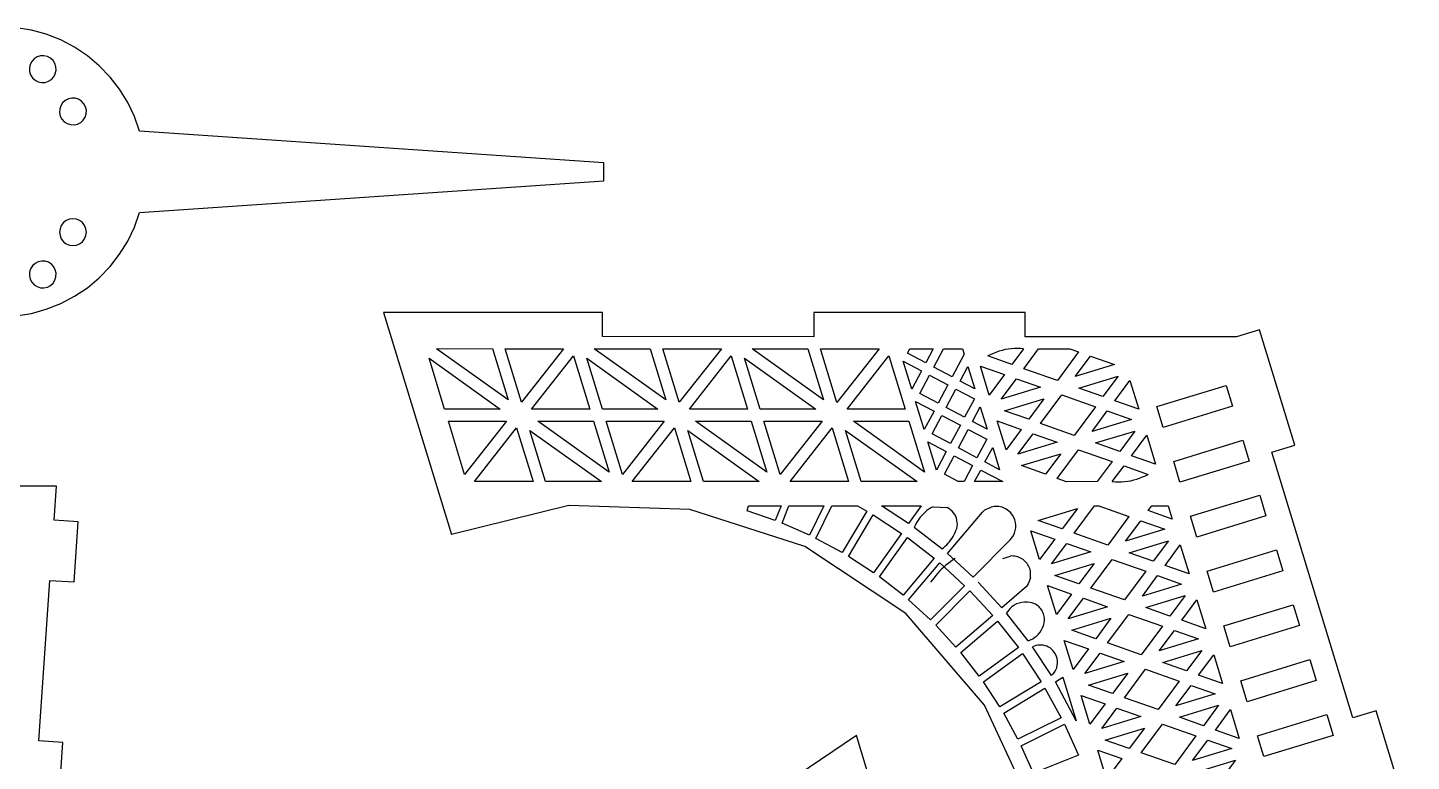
# Model space of a CAD drawing. Extents: x -20.3 to 20.3, y -19.2 to 19.2.
# Drawn here: x 0.85 to 13.56, y 12.34 to 19.07 of the extents above; entities that cross this region are included whole.
import ezdxf

# ---------------------------------------------------------------- set-up
doc = ezdxf.new("R2010")
doc.units = 0
doc.header["$MEASUREMENT"] = 0
doc.layers.get('0').update_dxf_attribs({"linetype": 'CONTINUOUS'})

msp = doc.modelspace()

# ---------------------------------------------------------------- linework, layer by layer
for p, q in [((0.884, 19.049), (0.743, 19.072)), ((1.021, 19.011), (0.884, 19.049)), ((1.154, 18.959), (1.021, 19.011)), ((1.28, 18.893), (1.154, 18.959)), ((1.399, 18.813), (1.28, 18.893)), ((0.873, 18.734), (0.866, 18.702)), ((0.866, 18.702), (0.867, 18.67)), ((0.888, 18.762), (0.873, 18.734)), ((0.909, 18.786), (0.888, 18.762)), ((0.936, 18.803), (0.909, 18.786)), ((0.967, 18.813), (0.936, 18.803)), ((0.999, 18.814), (0.967, 18.813)), ((1.031, 18.807), (0.999, 18.814)), ((1.059, 18.792), (1.031, 18.807)), ((1.083, 18.771), (1.059, 18.792)), ((1.1, 18.744), (1.083, 18.771)), ((1.11, 18.713), (1.1, 18.744)), ((1.111, 18.681), (1.11, 18.713)), ((1.508, 18.722), (1.399, 18.813)), ((1.607, 18.619), (1.508, 18.722)), ((0.867, 18.67), (0.877, 18.639)), ((0.877, 18.639), (0.894, 18.612)), ((0.894, 18.612), (0.918, 18.59)), ((0.918, 18.59), (0.946, 18.575)), ((0.946, 18.575), (0.978, 18.568)), ((0.978, 18.568), (1.01, 18.57)), ((1.01, 18.57), (1.041, 18.58)), ((1.041, 18.58), (1.068, 18.597)), ((1.068, 18.597), (1.09, 18.621)), ((1.09, 18.621), (1.104, 18.649)), ((1.104, 18.649), (1.111, 18.681)), ((1.695, 18.506), (1.607, 18.619)), ((1.77, 18.385), (1.695, 18.506)), ((1.144, 18.325), (1.143, 18.293)), ((1.154, 18.355), (1.144, 18.325)), ((1.171, 18.383), (1.154, 18.355)), ((1.195, 18.404), (1.171, 18.383)), ((1.224, 18.419), (1.195, 18.404)), ((1.255, 18.426), (1.224, 18.419)), ((1.287, 18.425), (1.255, 18.426)), ((1.318, 18.415), (1.287, 18.425)), ((1.345, 18.398), (1.318, 18.415)), ((1.367, 18.374), (1.345, 18.398)), ((1.382, 18.346), (1.367, 18.374)), ((1.389, 18.314), (1.382, 18.346)), ((1.387, 18.282), (1.389, 18.314)), ((1.831, 18.256), (1.77, 18.385)), ((1.143, 18.293), (1.15, 18.261)), ((1.15, 18.261), (1.165, 18.233)), ((1.165, 18.233), (1.186, 18.209)), ((1.186, 18.209), (1.214, 18.191)), ((1.214, 18.191), (1.244, 18.182)), ((1.244, 18.182), (1.277, 18.18)), ((1.277, 18.18), (1.308, 18.187)), ((1.308, 18.187), (1.337, 18.202)), ((1.337, 18.202), (1.36, 18.224)), ((1.36, 18.224), (1.378, 18.251)), ((1.378, 18.251), (1.387, 18.282)), ((1.878, 18.122), (1.831, 18.256)), ((6.144, 17.832), (1.878, 18.122)), ((6.144, 17.666), (6.144, 17.832)), ((1.878, 17.376), (6.144, 17.666)), ((1.204, 17.301), (1.179, 17.282)), ((1.234, 17.314), (1.204, 17.301)), ((1.266, 17.318), (1.234, 17.314)), ((1.298, 17.314), (1.266, 17.318)), ((1.327, 17.301), (1.298, 17.314)), ((1.353, 17.282), (1.327, 17.301)), ((1.831, 17.242), (1.878, 17.376)), ((1.147, 17.226), (1.142, 17.195)), ((1.142, 17.195), (1.147, 17.163)), ((1.159, 17.256), (1.147, 17.226)), ((1.147, 17.163), (1.159, 17.133)), ((1.179, 17.282), (1.159, 17.256)), ((1.373, 17.256), (1.353, 17.282)), ((1.385, 17.226), (1.373, 17.256)), ((1.373, 17.133), (1.385, 17.163)), ((1.389, 17.195), (1.385, 17.226)), ((1.385, 17.163), (1.389, 17.195)), ((1.769, 17.113), (1.831, 17.242)), ((1.159, 17.133), (1.179, 17.107)), ((1.179, 17.107), (1.204, 17.088)), ((1.204, 17.088), (1.234, 17.075)), ((1.234, 17.075), (1.266, 17.071)), ((1.266, 17.071), (1.298, 17.075)), ((1.298, 17.075), (1.327, 17.088)), ((1.327, 17.088), (1.353, 17.107)), ((1.353, 17.107), (1.373, 17.133)), ((1.694, 16.992), (1.769, 17.113)), ((0.946, 16.922), (0.918, 16.907)), ((0.978, 16.929), (0.946, 16.922)), ((1.01, 16.928), (0.978, 16.929)), ((1.041, 16.918), (1.01, 16.928)), ((1.068, 16.901), (1.041, 16.918)), ((1.607, 16.879), (1.694, 16.992)), ((0.867, 16.828), (0.866, 16.796)), ((0.866, 16.796), (0.873, 16.764)), ((0.877, 16.859), (0.867, 16.828)), ((0.894, 16.886), (0.877, 16.859)), ((0.918, 16.907), (0.894, 16.886)), ((1.09, 16.877), (1.068, 16.901)), ((1.104, 16.849), (1.09, 16.877)), ((1.1, 16.754), (1.11, 16.785)), ((1.111, 16.817), (1.104, 16.849)), ((1.11, 16.785), (1.111, 16.817)), ((1.508, 16.776), (1.607, 16.879)), ((0.873, 16.764), (0.887, 16.736)), ((0.887, 16.736), (0.909, 16.712)), ((0.909, 16.712), (0.936, 16.695)), ((0.936, 16.695), (0.967, 16.685)), ((0.967, 16.685), (0.999, 16.684)), ((0.999, 16.684), (1.031, 16.69)), ((1.031, 16.69), (1.059, 16.705)), ((1.059, 16.705), (1.083, 16.727)), ((1.083, 16.727), (1.1, 16.754)), ((1.28, 16.606), (1.399, 16.685)), ((1.399, 16.685), (1.508, 16.776)), ((1.021, 16.487), (1.154, 16.539)), ((1.154, 16.539), (1.28, 16.606)), ((0.743, 16.426), (0.884, 16.449)), ((0.884, 16.449), (1.021, 16.487)), ((6.13, 16.458), (4.12, 16.457)), ((4.12, 16.457), (4.743, 14.42)), ((6.13, 16.236), (6.13, 16.458)), ((10.014, 16.457), (8.072, 16.457)), ((8.072, 16.457), (8.072, 16.235)), ((10.014, 16.235), (10.014, 16.457)), ((12.168, 16.299), (11.956, 16.234)), ((12.493, 15.239), (12.168, 16.299)), ((8.072, 16.235), (6.13, 16.236)), ((11.956, 16.234), (10.014, 16.235)), ((4.538, 16.037), (5.191, 15.57)), ((4.681, 15.571), (4.538, 16.037)), ((4.607, 16.125), (5.12, 16.126)), ((5.264, 15.655), (4.607, 16.125)), ((5.12, 16.126), (5.264, 15.655)), ((5.236, 16.125), (5.774, 16.125)), ((5.386, 15.633), (5.236, 16.125)), ((5.774, 16.125), (5.386, 15.633)), ((5.479, 15.57), (5.864, 16.06)), ((5.864, 16.06), (6.014, 15.57)), ((5.987, 16.037), (6.64, 15.57)), ((6.13, 15.571), (5.987, 16.037)), ((6.056, 16.125), (6.569, 16.125)), ((6.713, 15.655), (6.056, 16.125)), ((6.569, 16.125), (6.713, 15.655)), ((6.685, 16.124), (7.223, 16.125)), ((6.836, 15.633), (6.685, 16.124)), ((7.223, 16.125), (6.836, 15.633)), ((6.929, 15.57), (7.314, 16.06)), ((7.314, 16.06), (7.464, 15.57)), ((7.579, 15.57), (7.437, 16.037)), ((7.437, 16.037), (8.09, 15.57)), ((7.506, 16.124), (8.019, 16.125)), ((8.162, 15.654), (7.506, 16.124)), ((8.019, 16.125), (8.162, 15.654)), ((8.135, 16.124), (8.672, 16.125)), ((8.285, 15.632), (8.135, 16.124)), ((8.672, 16.125), (8.285, 15.632)), ((8.378, 15.57), (8.763, 16.06)), ((8.763, 16.06), (8.913, 15.569)), ((8.932, 16.085), (8.954, 16.124)), ((9.102, 15.995), (8.932, 16.085)), ((8.954, 16.124), (9.17, 16.124)), ((9.17, 16.124), (9.102, 15.995)), ((9.175, 15.956), (9.264, 16.124)), ((9.264, 16.124), (9.439, 16.124)), ((9.455, 16.074), (9.344, 15.866)), ((9.439, 16.124), (9.455, 16.074)), ((9.698, 16.071), (9.672, 16.058)), ((9.893, 15.981), (9.672, 16.058)), ((9.723, 16.082), (9.698, 16.071)), ((9.75, 16.093), (9.723, 16.082)), ((9.777, 16.102), (9.75, 16.093)), ((9.804, 16.109), (9.777, 16.102)), ((9.831, 16.116), (9.804, 16.109)), ((9.859, 16.12), (9.831, 16.116)), ((9.887, 16.124), (9.859, 16.12)), ((9.916, 16.126), (9.887, 16.124)), ((10, 16.123), (9.893, 15.981)), ((9.944, 16.126), (9.916, 16.126)), ((9.972, 16.126), (9.944, 16.126)), ((10, 16.123), (9.972, 16.126)), ((10.002, 15.941), (10.138, 16.123)), ((10.138, 16.123), (10.425, 16.124)), ((10.506, 16.095), (10.311, 15.833)), ((10.425, 16.124), (10.506, 16.095)), ((10.475, 15.869), (10.615, 16.056)), ((10.615, 16.056), (10.836, 15.979)), ((8.973, 15.753), (8.894, 16.011)), ((8.894, 16.011), (9.063, 15.922)), ((9.063, 15.922), (8.973, 15.753)), ((9.344, 15.866), (9.175, 15.956)), ((9.417, 15.828), (9.489, 15.961)), ((9.489, 15.961), (9.552, 15.756)), ((9.604, 15.965), (9.825, 15.887)), ((9.685, 15.699), (9.604, 15.965)), ((10.311, 15.833), (10.002, 15.941)), ((10.836, 15.979), (10.475, 15.869)), ((9.046, 15.714), (9.136, 15.882)), ((9.136, 15.882), (9.305, 15.794)), ((9.305, 15.794), (9.215, 15.624)), ((9.552, 15.756), (9.417, 15.828)), ((9.825, 15.887), (9.685, 15.699)), ((9.794, 15.66), (9.934, 15.848)), ((10.155, 15.771), (9.794, 15.66)), ((9.934, 15.848), (10.155, 15.771)), ((10.508, 15.763), (10.868, 15.873)), ((10.868, 15.873), (10.729, 15.685)), ((10.838, 15.646), (10.977, 15.834)), ((10.977, 15.834), (11.058, 15.569)), ((11.225, 15.593), (11.861, 15.788)), ((11.861, 15.788), (11.919, 15.597)), ((9.086, 15.382), (9.007, 15.64)), ((9.007, 15.64), (9.177, 15.551)), ((9.215, 15.624), (9.046, 15.714)), ((9.288, 15.585), (9.379, 15.754)), ((9.379, 15.754), (9.548, 15.665)), ((9.548, 15.665), (9.458, 15.495)), ((9.826, 15.554), (10.187, 15.665)), ((10.187, 15.665), (10.047, 15.477)), ((10.156, 15.438), (10.351, 15.7)), ((10.351, 15.7), (10.66, 15.592)), ((10.729, 15.685), (10.508, 15.763)), ((11.058, 15.569), (10.838, 15.646)), ((5.191, 15.57), (4.681, 15.571)), ((6.014, 15.57), (5.479, 15.57)), ((6.64, 15.57), (6.13, 15.571)), ((7.464, 15.57), (6.929, 15.57)), ((8.09, 15.57), (7.579, 15.57)), ((8.913, 15.569), (8.378, 15.57)), ((9.177, 15.551), (9.086, 15.382)), ((9.159, 15.343), (9.25, 15.511)), ((9.25, 15.511), (9.419, 15.422)), ((9.458, 15.495), (9.288, 15.585)), ((9.53, 15.456), (9.602, 15.59)), ((9.602, 15.59), (9.665, 15.385)), ((10.047, 15.477), (9.826, 15.554)), ((10.66, 15.592), (10.465, 15.329)), ((10.629, 15.365), (10.769, 15.553)), ((10.769, 15.553), (10.99, 15.475)), ((11.283, 15.402), (11.225, 15.593)), ((11.919, 15.597), (11.283, 15.402)), ((4.715, 15.46), (5.25, 15.459)), ((4.864, 14.97), (4.715, 15.46)), ((5.25, 15.459), (4.864, 14.97)), ((4.955, 14.906), (5.342, 15.398)), ((5.342, 15.398), (5.493, 14.905)), ((6.191, 14.992), (5.538, 15.46)), ((5.538, 15.46), (6.048, 15.46)), ((6.048, 15.46), (6.191, 14.992)), ((6.314, 14.97), (6.164, 15.459)), ((6.164, 15.459), (6.699, 15.459)), ((6.699, 15.459), (6.314, 14.97)), ((6.404, 14.905), (6.792, 15.398)), ((6.792, 15.398), (6.942, 14.904)), ((6.987, 15.46), (7.497, 15.46)), ((7.64, 14.992), (6.987, 15.46)), ((7.497, 15.46), (7.64, 14.992)), ((7.614, 15.459), (8.148, 15.459)), ((7.763, 14.97), (7.614, 15.459)), ((8.148, 15.459), (7.763, 14.97)), ((7.854, 14.905), (8.241, 15.397)), ((8.241, 15.397), (8.392, 14.904)), ((8.436, 15.46), (8.947, 15.459)), ((9.09, 14.991), (8.436, 15.46)), ((8.947, 15.459), (9.09, 14.991)), ((9.419, 15.422), (9.329, 15.253)), ((9.401, 15.214), (9.492, 15.382)), ((9.492, 15.382), (9.661, 15.294)), ((9.665, 15.385), (9.53, 15.456)), ((9.839, 15.196), (9.758, 15.461)), ((9.758, 15.461), (9.979, 15.383)), ((9.979, 15.383), (9.839, 15.196)), ((10.465, 15.329), (10.156, 15.438)), ((10.99, 15.475), (10.629, 15.365)), ((5.609, 14.905), (5.465, 15.375)), ((5.465, 15.375), (6.122, 14.906)), ((6.915, 15.374), (7.571, 14.905)), ((7.058, 14.905), (6.915, 15.374)), ((8.364, 15.374), (9.021, 14.905)), ((8.508, 14.905), (8.364, 15.374)), ((9.2, 15.011), (9.121, 15.269)), ((9.121, 15.269), (9.29, 15.18)), ((9.329, 15.253), (9.159, 15.343)), ((9.661, 15.294), (9.571, 15.124)), ((9.948, 15.157), (10.088, 15.344)), ((10.309, 15.267), (9.948, 15.157)), ((10.088, 15.344), (10.309, 15.267)), ((10.662, 15.259), (11.022, 15.369)), ((10.883, 15.181), (10.662, 15.259)), ((11.022, 15.369), (10.883, 15.181)), ((10.992, 15.142), (11.131, 15.33)), ((11.131, 15.33), (11.212, 15.065)), ((11.379, 15.09), (12.015, 15.284)), ((12.015, 15.284), (12.073, 15.093)), ((9.29, 15.18), (9.2, 15.011)), ((9.273, 14.972), (9.363, 15.14)), ((9.363, 15.14), (9.532, 15.051)), ((9.571, 15.124), (9.401, 15.214)), ((9.644, 15.085), (9.716, 15.219)), ((9.716, 15.219), (9.779, 15.014)), ((9.98, 15.051), (10.341, 15.161)), ((10.341, 15.161), (10.201, 14.973)), ((10.31, 14.934), (10.505, 15.197)), ((10.505, 15.197), (10.814, 15.088)), ((11.212, 15.065), (10.992, 15.142)), ((12.281, 15.174), (12.493, 15.239)), ((13.026, 12.735), (12.281, 15.174)), ((9.532, 15.051), (9.454, 14.904)), ((9.548, 14.904), (9.606, 15.011)), ((9.606, 15.011), (9.808, 14.905)), ((9.779, 15.014), (9.644, 15.085)), ((10.201, 14.973), (9.98, 15.051)), ((10.814, 15.088), (10.677, 14.904)), ((10.815, 14.904), (10.923, 15.049)), ((10.923, 15.049), (11.144, 14.971)), ((11.437, 14.899), (11.379, 15.09)), ((12.073, 15.093), (11.437, 14.899)), ((5.493, 14.905), (4.955, 14.906)), ((6.122, 14.906), (5.609, 14.905)), ((6.942, 14.904), (6.404, 14.905)), ((7.571, 14.905), (7.058, 14.905)), ((8.392, 14.904), (7.854, 14.905)), ((9.021, 14.905), (8.508, 14.905)), ((9.4, 14.905), (9.273, 14.972)), ((9.454, 14.904), (9.4, 14.905)), ((9.808, 14.905), (9.548, 14.904)), ((10.395, 14.903), (10.31, 14.934)), ((10.677, 14.904), (10.395, 14.903)), ((10.815, 14.904), (10.843, 14.902)), ((10.843, 14.902), (10.872, 14.902)), ((10.872, 14.902), (10.9, 14.902)), ((10.9, 14.902), (10.928, 14.905)), ((10.928, 14.905), (10.957, 14.908)), ((10.957, 14.908), (10.984, 14.913)), ((10.984, 14.913), (11.012, 14.92)), ((11.012, 14.92), (11.039, 14.927)), ((11.039, 14.927), (11.066, 14.936)), ((11.066, 14.936), (11.093, 14.947)), ((11.093, 14.947), (11.119, 14.959)), ((11.119, 14.959), (11.144, 14.971)), ((1.115, 14.863), (-4.165, 14.868)), ((1.093, 14.552), (1.115, 14.863)), ((11.533, 14.586), (12.169, 14.781)), ((12.169, 14.781), (12.227, 14.59)), ((5.822, 14.686), (4.743, 14.42)), ((6.933, 14.648), (5.822, 14.686)), ((7.991, 14.309), (6.933, 14.648)), ((7.46, 14.635), (7.474, 14.683)), ((7.719, 14.546), (7.46, 14.635)), ((7.474, 14.683), (7.773, 14.683)), ((7.773, 14.683), (7.719, 14.546)), ((7.781, 14.522), (7.844, 14.683)), ((7.844, 14.683), (8.165, 14.683)), ((8.165, 14.683), (8.032, 14.412)), ((8.092, 14.382), (8.239, 14.683)), ((8.239, 14.683), (8.474, 14.683)), ((8.56, 14.634), (8.333, 14.253)), ((8.474, 14.683), (8.56, 14.634)), ((8.943, 14.52), (8.694, 14.683)), ((8.694, 14.683), (9.058, 14.683)), ((9.058, 14.683), (8.943, 14.52)), ((9.095, 14.625), (9.079, 14.61)), ((9.112, 14.639), (9.095, 14.625)), ((9.13, 14.651), (9.112, 14.639)), ((9.149, 14.663), (9.13, 14.651)), ((9.168, 14.673), (9.149, 14.663)), ((9.168, 14.673), (9.297, 14.666)), ((9.313, 14.657), (9.297, 14.666)), ((9.3, 14.243), (9.621, 14.623)), ((9.329, 14.646), (9.313, 14.657)), ((9.343, 14.633), (9.329, 14.646)), ((9.356, 14.619), (9.343, 14.633)), ((9.621, 14.623), (9.645, 14.644)), ((9.645, 14.644), (9.703, 14.67)), ((9.717, 14.673), (9.703, 14.67)), ((9.731, 14.676), (9.717, 14.673)), ((9.745, 14.677), (9.731, 14.676)), ((9.76, 14.676), (9.745, 14.677)), ((9.774, 14.675), (9.76, 14.676)), ((9.788, 14.672), (9.774, 14.675)), ((9.802, 14.669), (9.788, 14.672)), ((9.816, 14.664), (9.802, 14.669)), ((9.829, 14.658), (9.816, 14.664)), ((9.841, 14.651), (9.829, 14.658)), ((9.853, 14.643), (9.841, 14.651)), ((9.864, 14.634), (9.853, 14.643)), ((9.882, 14.617), (9.864, 14.634)), ((10.134, 14.547), (10.495, 14.657)), ((10.495, 14.657), (10.355, 14.47)), ((10.464, 14.43), (10.651, 14.682)), ((10.651, 14.682), (10.69, 14.682)), ((10.69, 14.682), (10.968, 14.584)), ((11.146, 14.639), (11.179, 14.682)), ((11.366, 14.561), (11.146, 14.639)), ((11.179, 14.682), (11.329, 14.682)), ((11.329, 14.682), (11.366, 14.561)), ((1.314, 14.536), (1.093, 14.552)), ((1.276, 13.983), (1.314, 14.536)), ((8.032, 14.412), (7.781, 14.522)), ((8.391, 14.218), (8.617, 14.599)), ((8.617, 14.599), (8.878, 14.429)), ((9.005, 14.502), (8.996, 14.482)), ((9.014, 14.522), (9.005, 14.502)), ((9.025, 14.541), (9.014, 14.522)), ((9.037, 14.559), (9.025, 14.541)), ((9.05, 14.577), (9.037, 14.559)), ((9.064, 14.594), (9.05, 14.577)), ((9.079, 14.61), (9.064, 14.594)), ((9.367, 14.603), (9.356, 14.619)), ((9.376, 14.586), (9.367, 14.603)), ((9.383, 14.568), (9.376, 14.586)), ((9.388, 14.549), (9.383, 14.568)), ((9.391, 14.53), (9.388, 14.549)), ((9.39, 14.492), (9.392, 14.511)), ((9.392, 14.511), (9.391, 14.53)), ((9.897, 14.597), (9.882, 14.617)), ((9.91, 14.576), (9.897, 14.597)), ((9.919, 14.553), (9.91, 14.576)), ((9.925, 14.529), (9.919, 14.553)), ((9.928, 14.505), (9.925, 14.529)), ((9.928, 14.48), (9.928, 14.505)), ((10.355, 14.47), (10.134, 14.547)), ((10.968, 14.584), (10.773, 14.322)), ((10.937, 14.358), (11.077, 14.545)), ((11.077, 14.545), (11.298, 14.468)), ((11.591, 14.395), (11.533, 14.586)), ((12.227, 14.59), (11.591, 14.395)), ((8.333, 14.253), (8.092, 14.382)), ((8.878, 14.429), (8.621, 14.068)), ((8.675, 14.03), (8.933, 14.391)), ((8.933, 14.391), (9.178, 14.201)), ((9.249, 14.286), (8.996, 14.482)), ((9.32, 14.353), (9.332, 14.369)), ((9.332, 14.369), (9.343, 14.385)), ((9.343, 14.385), (9.354, 14.402)), ((9.354, 14.402), (9.363, 14.419)), ((9.363, 14.419), (9.372, 14.437)), ((9.372, 14.437), (9.379, 14.455)), ((9.379, 14.455), (9.386, 14.473)), ((9.386, 14.473), (9.39, 14.492)), ((9.877, 14.37), (9.537, 14.028)), ((9.877, 14.37), (9.893, 14.389)), ((9.893, 14.389), (9.906, 14.409)), ((9.906, 14.409), (9.917, 14.432)), ((9.917, 14.432), (9.924, 14.455)), ((9.924, 14.455), (9.928, 14.48)), ((10.147, 14.188), (10.066, 14.454)), ((10.066, 14.454), (10.287, 14.376)), ((10.287, 14.376), (10.147, 14.188)), ((10.773, 14.322), (10.464, 14.43)), ((11.298, 14.468), (10.937, 14.358)), ((8.918, 13.695), (7.991, 14.309)), ((9.249, 14.286), (9.265, 14.298)), ((9.265, 14.298), (9.279, 14.311)), ((9.279, 14.311), (9.294, 14.324)), ((9.294, 14.324), (9.307, 14.339)), ((9.537, 14.028), (9.3, 14.243)), ((9.307, 14.339), (9.32, 14.353)), ((10.256, 14.149), (10.396, 14.337)), ((10.617, 14.26), (10.256, 14.149)), ((10.396, 14.337), (10.617, 14.26)), ((10.97, 14.252), (11.33, 14.362)), ((11.19, 14.174), (10.97, 14.252)), ((11.33, 14.362), (11.19, 14.174)), ((11.3, 14.135), (11.439, 14.323)), ((11.439, 14.323), (11.52, 14.058)), ((11.687, 14.082), (12.323, 14.277)), ((12.323, 14.277), (12.381, 14.086)), ((8.621, 14.068), (8.391, 14.218)), ((9.178, 14.201), (8.893, 13.862)), ((8.944, 13.819), (9.229, 14.158)), ((9.229, 14.158), (9.458, 13.949)), ((9.266, 14.118), (9.247, 14.1)), ((9.286, 14.136), (9.266, 14.118)), ((9.306, 14.152), (9.286, 14.136)), ((9.327, 14.168), (9.306, 14.152)), ((9.348, 14.183), (9.327, 14.168)), ((9.37, 14.198), (9.348, 14.183)), ((9.808, 14.198), (9.879, 14.221)), ((9.893, 14.222), (9.879, 14.221)), ((9.906, 14.221), (9.893, 14.222)), ((9.92, 14.22), (9.906, 14.221)), ((9.933, 14.217), (9.92, 14.22)), ((9.946, 14.213), (9.933, 14.217)), ((9.959, 14.209), (9.946, 14.213)), ((9.972, 14.203), (9.959, 14.209)), ((9.984, 14.196), (9.972, 14.203)), ((9.995, 14.189), (9.984, 14.196)), ((10.006, 14.181), (9.995, 14.189)), ((10.016, 14.171), (10.006, 14.181)), ((10.025, 14.161), (10.016, 14.171)), ((10.033, 14.152), (10.025, 14.161)), ((10.04, 14.141), (10.033, 14.152)), ((10.046, 14.131), (10.04, 14.141)), ((10.051, 14.119), (10.046, 14.131)), ((10.056, 14.108), (10.051, 14.119)), ((10.288, 14.043), (10.649, 14.154)), ((10.649, 14.154), (10.509, 13.966)), ((10.618, 13.927), (10.813, 14.189)), ((10.813, 14.189), (11.122, 14.081)), ((11.52, 14.058), (11.3, 14.135)), ((0.951, 12.526), (1.054, 13.998)), ((1.054, 13.998), (1.276, 13.983)), ((8.893, 13.862), (8.675, 14.03)), ((9.161, 14.001), (9.146, 13.98)), ((9.177, 14.022), (9.161, 14.001)), ((9.193, 14.043), (9.177, 14.022)), ((9.21, 14.062), (9.193, 14.043)), ((9.228, 14.082), (9.21, 14.062)), ((9.247, 14.1), (9.228, 14.082)), ((10.063, 14.022), (10.043, 13.965)), ((10.059, 14.096), (10.056, 14.108)), ((10.062, 14.084), (10.059, 14.096)), ((10.064, 14.072), (10.062, 14.084)), ((10.063, 14.022), (10.065, 14.034)), ((10.065, 14.059), (10.064, 14.072)), ((10.065, 14.047), (10.065, 14.059)), ((10.065, 14.034), (10.065, 14.047)), ((10.509, 13.966), (10.288, 14.043)), ((11.122, 14.081), (10.927, 13.818)), ((11.091, 13.854), (11.231, 14.042)), ((11.231, 14.042), (11.452, 13.964)), ((11.745, 13.891), (11.687, 14.082)), ((12.381, 14.086), (11.745, 13.891)), ((9.458, 13.949), (9.145, 13.634)), ((9.193, 13.587), (9.505, 13.902)), ((9.505, 13.902), (9.717, 13.674)), ((9.801, 13.746), (9.583, 13.98)), ((10.027, 13.942), (9.801, 13.746)), ((10.043, 13.965), (10.027, 13.942)), ((10.22, 13.95), (10.441, 13.872)), ((10.301, 13.685), (10.22, 13.95)), ((10.441, 13.872), (10.301, 13.685)), ((10.927, 13.818), (10.618, 13.927)), ((11.452, 13.964), (11.091, 13.854)), ((11.124, 13.748), (11.484, 13.858)), ((11.484, 13.858), (11.344, 13.67)), ((9.145, 13.634), (8.944, 13.819)), ((9.874, 13.737), (9.858, 13.717)), ((9.893, 13.754), (9.874, 13.737)), ((9.913, 13.769), (9.893, 13.754)), ((9.936, 13.781), (9.913, 13.769)), ((9.959, 13.79), (9.936, 13.781)), ((9.984, 13.796), (9.959, 13.79)), ((10.009, 13.799), (9.984, 13.796)), ((10.035, 13.799), (10.009, 13.799)), ((10.06, 13.796), (10.035, 13.799)), ((10.085, 13.789), (10.06, 13.796)), ((10.108, 13.779), (10.085, 13.789)), ((10.119, 13.773), (10.108, 13.779)), ((10.13, 13.765), (10.119, 13.773)), ((10.14, 13.757), (10.13, 13.765)), ((10.149, 13.747), (10.14, 13.757)), ((10.158, 13.737), (10.149, 13.747)), ((10.166, 13.727), (10.158, 13.737)), ((10.41, 13.646), (10.55, 13.833)), ((10.771, 13.756), (10.41, 13.646)), ((10.55, 13.833), (10.771, 13.756)), ((11.344, 13.67), (11.124, 13.748)), ((11.454, 13.631), (11.593, 13.819)), ((11.593, 13.819), (11.674, 13.554)), ((11.841, 13.579), (12.477, 13.773)), ((12.477, 13.773), (12.535, 13.582)), ((9.642, 12.852), (8.918, 13.695)), ((9.717, 13.674), (9.379, 13.386)), ((9.422, 13.335), (9.76, 13.624)), ((9.76, 13.624), (9.952, 13.38)), ((9.858, 13.717), (9.844, 13.696)), ((10.043, 13.444), (9.844, 13.696)), ((10.173, 13.715), (10.166, 13.727)), ((10.178, 13.704), (10.173, 13.715)), ((10.183, 13.691), (10.178, 13.704)), ((10.187, 13.679), (10.183, 13.691)), ((10.183, 13.585), (10.188, 13.607)), ((10.19, 13.666), (10.187, 13.679)), ((10.188, 13.607), (10.191, 13.63)), ((10.192, 13.653), (10.19, 13.666)), ((10.191, 13.63), (10.192, 13.653)), ((10.442, 13.54), (10.803, 13.65)), ((10.803, 13.65), (10.663, 13.462)), ((10.772, 13.423), (10.967, 13.686)), ((10.967, 13.686), (11.276, 13.577)), ((11.674, 13.554), (11.454, 13.631)), ((9.379, 13.386), (9.193, 13.587)), ((10.104, 13.475), (10.122, 13.489)), ((10.122, 13.489), (10.138, 13.505)), ((10.138, 13.505), (10.152, 13.523)), ((10.152, 13.523), (10.165, 13.543)), ((10.165, 13.543), (10.175, 13.563)), ((10.175, 13.563), (10.183, 13.585)), ((10.663, 13.462), (10.442, 13.54)), ((11.276, 13.577), (11.081, 13.314)), ((11.245, 13.35), (11.385, 13.538)), ((11.385, 13.538), (11.606, 13.461)), ((11.899, 13.388), (11.841, 13.579)), ((12.535, 13.582), (11.899, 13.388)), ((9.952, 13.38), (9.593, 13.119)), ((10.043, 13.444), (10.064, 13.452)), ((10.064, 13.452), (10.085, 13.462)), ((10.097, 13.394), (10.082, 13.387)), ((10.256, 13.125), (10.082, 13.387)), ((10.085, 13.462), (10.104, 13.475)), ((10.113, 13.399), (10.097, 13.394)), ((10.13, 13.403), (10.113, 13.399)), ((10.147, 13.404), (10.13, 13.403)), ((10.164, 13.404), (10.147, 13.404)), ((10.181, 13.402), (10.164, 13.404)), ((10.197, 13.398), (10.181, 13.402)), ((10.213, 13.393), (10.197, 13.398)), ((10.229, 13.386), (10.213, 13.393)), ((10.243, 13.377), (10.229, 13.386)), ((10.256, 13.366), (10.243, 13.377)), ((10.269, 13.355), (10.256, 13.366)), ((10.282, 13.338), (10.269, 13.355)), ((10.374, 13.446), (10.595, 13.369)), ((10.455, 13.181), (10.374, 13.446)), ((10.595, 13.369), (10.455, 13.181)), ((11.081, 13.314), (10.772, 13.423)), ((11.606, 13.461), (11.245, 13.35)), ((11.278, 13.244), (11.638, 13.354)), ((11.638, 13.354), (11.498, 13.167)), ((9.593, 13.119), (9.422, 13.335)), ((9.631, 13.065), (9.991, 13.325)), ((9.991, 13.325), (10.163, 13.066)), ((10.294, 13.32), (10.282, 13.338)), ((10.303, 13.3), (10.294, 13.32)), ((10.309, 13.28), (10.303, 13.3)), ((10.312, 13.258), (10.309, 13.28)), ((10.31, 13.216), (10.312, 13.237)), ((10.312, 13.237), (10.312, 13.258)), ((10.564, 13.142), (10.704, 13.33)), ((10.925, 13.252), (10.564, 13.142)), ((10.704, 13.33), (10.925, 13.252)), ((11.498, 13.167), (11.278, 13.244)), ((11.608, 13.128), (11.747, 13.315)), ((11.747, 13.315), (11.828, 13.05)), ((11.995, 13.075), (12.631, 13.27)), ((12.631, 13.27), (12.689, 13.079)), ((10.256, 13.125), (10.272, 13.14)), ((10.272, 13.14), (10.285, 13.156)), ((10.285, 13.156), (10.296, 13.175)), ((10.292, 13.066), (10.361, 13.108)), ((10.296, 13.175), (10.304, 13.195)), ((10.304, 13.195), (10.31, 13.216)), ((10.361, 13.108), (10.483, 12.709)), ((10.596, 13.036), (10.957, 13.146)), ((10.957, 13.146), (10.817, 12.958)), ((10.926, 12.919), (11.121, 13.182)), ((11.121, 13.182), (11.43, 13.073)), ((11.828, 13.05), (11.608, 13.128)), ((9.782, 12.836), (9.631, 13.065)), ((10.163, 13.066), (9.782, 12.836)), ((9.817, 12.779), (10.196, 13.008)), ((10.196, 13.008), (10.346, 12.736)), ((10.483, 12.709), (10.292, 13.066)), ((10.817, 12.958), (10.596, 13.036)), ((11.43, 13.073), (11.235, 12.811)), ((11.399, 12.847), (11.539, 13.034)), ((11.539, 13.034), (11.76, 12.957)), ((12.053, 12.884), (11.995, 13.075)), ((12.689, 13.079), (12.053, 12.884)), ((10.11, 11.844), (9.642, 12.852)), ((10.528, 12.942), (10.749, 12.865)), ((10.609, 12.677), (10.528, 12.942)), ((10.749, 12.865), (10.609, 12.677)), ((11.235, 12.811), (10.926, 12.919)), ((11.76, 12.957), (11.399, 12.847)), ((11.432, 12.741), (11.792, 12.851)), ((11.792, 12.851), (11.652, 12.663)), ((9.948, 12.539), (9.817, 12.779)), ((10.346, 12.736), (9.948, 12.539)), ((10.718, 12.638), (10.858, 12.826)), ((11.078, 12.749), (10.718, 12.638)), ((10.858, 12.826), (11.078, 12.749)), ((11.652, 12.663), (11.432, 12.741)), ((11.762, 12.624), (11.901, 12.812)), ((11.901, 12.812), (11.982, 12.547)), ((12.149, 12.571), (12.785, 12.766)), ((12.785, 12.766), (12.843, 12.575)), ((13.238, 12.8), (13.026, 12.735)), ((13.562, 11.74), (13.238, 12.8)), ((9.978, 12.479), (10.376, 12.677)), ((10.376, 12.677), (10.503, 12.393)), ((10.75, 12.532), (11.111, 12.642)), ((11.111, 12.642), (10.971, 12.455)), ((11.08, 12.416), (11.275, 12.678)), ((11.275, 12.678), (11.584, 12.57)), ((11.982, 12.547), (11.762, 12.624)), ((1.173, 12.51), (0.951, 12.526)), ((1.134, 11.957), (1.173, 12.51)), ((8.464, 12.573), (6.842, 11.479)), ((9.02, 10.758), (8.464, 12.573)), ((10.091, 12.229), (9.978, 12.479)), ((10.971, 12.455), (10.75, 12.532)), ((11.584, 12.57), (11.389, 12.307)), ((11.553, 12.343), (11.693, 12.531)), ((11.693, 12.531), (11.914, 12.453)), ((12.207, 12.38), (12.149, 12.571)), ((12.843, 12.575), (12.207, 12.38)), ((10.503, 12.393), (10.091, 12.229)), ((10.763, 12.174), (10.682, 12.439)), ((10.682, 12.439), (10.903, 12.361)), ((10.903, 12.361), (10.763, 12.174)), ((11.389, 12.307), (11.08, 12.416)), ((11.914, 12.453), (11.553, 12.343)), ((11.586, 12.237), (11.946, 12.347)), ((11.946, 12.347), (11.806, 12.159))]:
    msp.add_line(p, q)

doc.saveas('drawing.dxf')
